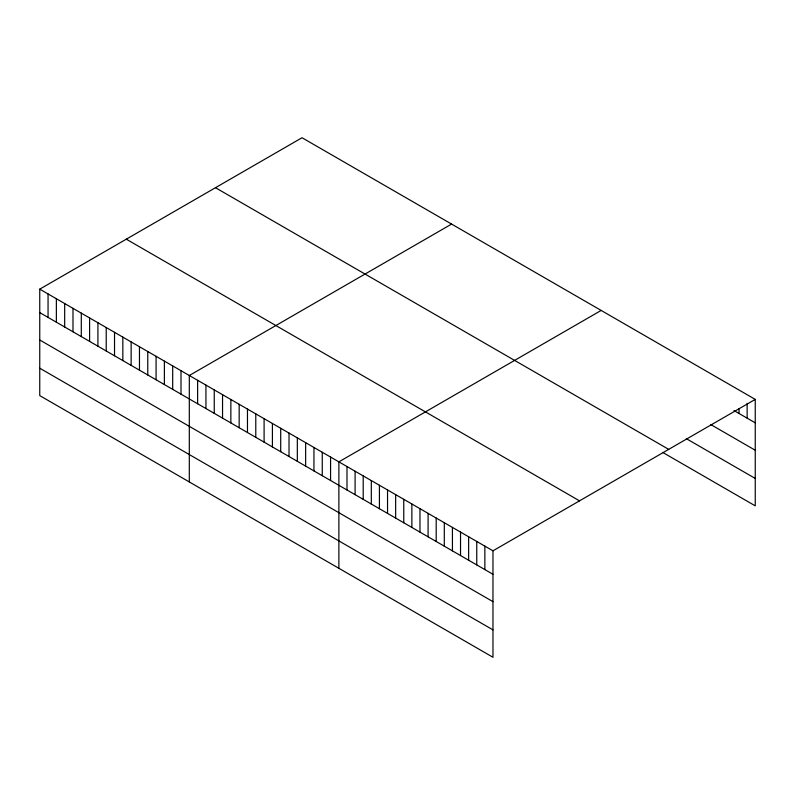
<?xml version="1.0" encoding="UTF-8"?>
<svg xmlns="http://www.w3.org/2000/svg" width="795" height="795" viewBox="0 0 795 795"><rect width="100%" height="100%" fill="white"/><g stroke="black" fill="none" stroke-linecap="round" stroke-linejoin="round"><path stroke-width="1.19" d="M39.75 289.151L492.97 550.816L492.97 657.266L39.75 395.602L39.75 289.151L302.03 137.734L755.25 399.398L755.25 505.849L663 452.584M451.59 224.081L189.309 375.508L189.309 481.959M601.159 310.428L338.879 461.855L338.879 568.306M492.97 550.816L755.25 399.398M733.964 410.558L755.25 422.841M710.641 424.48L755.25 450.238M686.314 438.651L755.25 478.451M215.475 187.7L668.694 449.364M126.306 239.186L579.525 500.85M39.75 312.604L492.97 574.268M39.75 339.992L492.97 601.656M39.75 368.214L492.97 629.879M747.141 403.353L747.141 418.16M739.032 408.541L739.032 413.479M484.861 546.135L484.861 569.588M476.752 541.455L476.752 564.907M468.643 536.774L468.643 560.227M460.534 532.094L460.534 555.536M452.425 527.403L452.425 550.856M444.306 522.722L444.306 546.175M436.197 518.042L436.197 541.494M428.088 513.361L428.088 536.814M419.979 508.681L419.979 532.123M411.87 504L411.87 527.443M403.761 499.31L403.761 522.762M395.652 494.629L395.652 518.082M387.543 489.949L387.543 513.401M379.424 485.268L379.424 508.721M371.315 480.587L371.315 504.03M363.206 475.897L363.206 499.349M355.097 471.216L355.097 494.669M346.988 466.536L346.988 489.988M330.571 457.055L330.571 480.508M322.263 452.256L322.263 475.708M313.946 447.466L313.946 470.908M305.638 442.666L305.638 466.118M297.33 437.866L297.33 461.319M289.022 433.066L289.022 456.519M280.715 428.276L280.715 451.719M272.407 423.477L272.407 446.929M264.099 418.677L264.099 442.129M255.781 413.877L255.781 437.329M247.474 409.087L247.474 432.53M239.166 404.287L239.166 427.74M230.858 399.488L230.858 422.94M222.55 394.698L222.55 418.14M214.243 389.898L214.243 413.35M205.935 385.098L205.935 408.55M197.627 380.298L197.627 403.751M181.002 370.709L181.002 394.161M172.694 365.909L172.694 389.361M164.386 361.109L164.386 384.561M156.078 356.319L156.078 379.762M147.771 351.519L147.771 374.972M139.463 346.719L139.463 370.172M131.145 341.92L131.145 365.372M122.837 337.13L122.837 360.572M114.53 332.33L114.53 355.782M106.222 327.53L106.222 350.983M97.914 322.73L97.914 346.183M89.606 317.94L89.606 341.383M81.299 313.141L81.299 336.593M72.991 308.341L72.991 331.793M64.673 303.551L64.673 326.993M56.365 298.751L56.365 322.204M48.058 293.951L48.058 317.404"/></g></svg>
